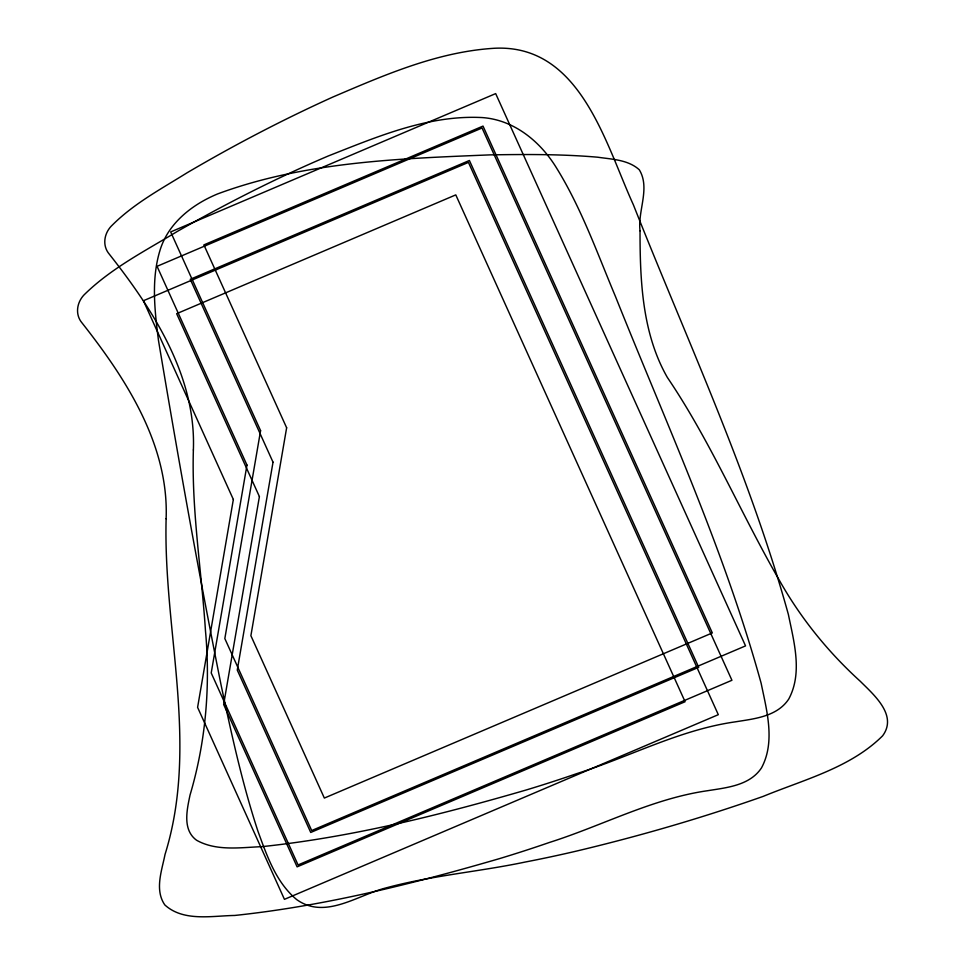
<?xml version="1.0" encoding="UTF-8"?>
<svg xmlns="http://www.w3.org/2000/svg" width="965" height="965" viewBox="0 0 965 965"><rect width="100%" height="100%" fill="white"/><g stroke="black" fill="none" stroke-linecap="round" stroke-linejoin="round"><path stroke-width="1.45" d="M166.125 518.748C163.133 630.64 199.272 744.485 165.027 854.459C161.831 870.659 154.448 889.887 164.822 904.929C183.471 921.913 211.781 915.809 234.712 915.459C324.602 905.966 412.706 883.868 499.339 858.669A1356.344 1326.212 21.6 0 0 549.495 842.433C602.401 825.666 652.437 798.538 707.864 790.673C726.934 787.609 749.817 785.522 761.494 767.887C775.546 741.747 766.717 710.59 761.156 683.329C724.486 550.267 666.586 424.383 615.465 296.496C597.239 253.144 581.473 208.331 556.636 168.151C540.557 141.686 514.128 119.781 482.235 117.573C428.448 114.739 377.339 136.692 328.293 155.968C276.629 177.946 226.522 203.458 177.717 231.19C146.053 250.466 112.169 267.631 85.33 293.649C77.043 301.116 74.474 314.095 82.073 322.973C126.017 378.811 168.959 444.829 166.125 518.748M193.374 449.955C191.54 510.485 201.54 570.412 205.461 630.664C210.515 685.946 205.859 741.783 190.033 795.051C186.957 809.78 182.264 829.731 196.546 840.226C216.317 851.359 240.297 847.511 261.949 846.655C351.839 837.162 439.944 815.063 526.576 789.877A1356.344 1326.212 21.6 0 0 576.744 773.628C629.638 756.862 679.674 729.745 735.101 721.88C754.172 718.804 777.054 716.718 788.731 699.082C802.784 672.955 793.954 641.797 788.393 614.536C749.395 473.55 687.104 340.512 633.39 204.821C605.296 143.29 580.387 44.088 494.695 48.25C437.833 51.627 384.613 74.944 332.889 97.019C282.962 119.588 234.326 145.003 187.101 172.771C161.457 188.778 134.183 203.35 112.579 224.845C104.28 232.324 101.711 245.291 109.31 254.181C153.254 310.006 196.197 376.036 193.374 449.955M640.024 230.792C640.048 280.453 642.087 333.251 667.346 377.424C710.952 441.813 740.975 513.802 779.732 580.954C800.95 618.529 828.32 652.256 860.225 681.242C873.771 694.764 897.92 715.282 882.589 735.849C850.418 767.814 804.098 779.551 763.206 796.378C702.05 817.934 639.699 836.052 576.612 851.058A1356.344 1326.212 21.6 0 1 524.936 862.095C478.93 871.745 431.741 875.508 386.314 887.836C357.641 894.929 325.265 920.019 296.677 899.585C275.966 882.384 266.943 855.726 257.957 831.263C242.227 783.411 231.479 734.124 221.057 684.897C198.175 570.399 177.693 455.42 158.453 340.271C154.629 309.958 150.938 278.222 160.552 248.572C169.345 222.227 192.759 204.23 217.608 193.929C304.445 161.722 398.666 158.622 490.256 154.87C526.082 154.304 562.004 154.098 597.733 157.211C611.87 159.297 628.131 159.647 639.288 169.768C650.47 188.115 637.6 210.72 640.024 230.792M233.349 499.472L197.596 707.369L284.446 899.344L718.31 714.679L468.435 162.397L143.435 300.73L233.349 499.472M246.968 465.07L211.214 672.967L298.064 864.954L731.928 680.277L482.054 127.995L157.054 266.328L246.968 465.07M260.586 430.667L224.833 638.565L311.695 830.551L745.547 645.887L495.672 93.605L170.672 231.938L260.586 430.667M259.404 496.589L223.651 704.486L297.111 866.86L685.09 701.724L455.782 194.882L176.655 313.685L259.404 496.589M273.023 462.187L237.269 670.084L310.73 832.457L698.708 667.322L469.4 160.48L190.274 279.295L273.023 462.187M286.641 427.784L250.888 635.694L324.349 798.067L712.327 632.931L483.019 126.089L203.892 244.893L286.641 427.784"/></g></svg>
